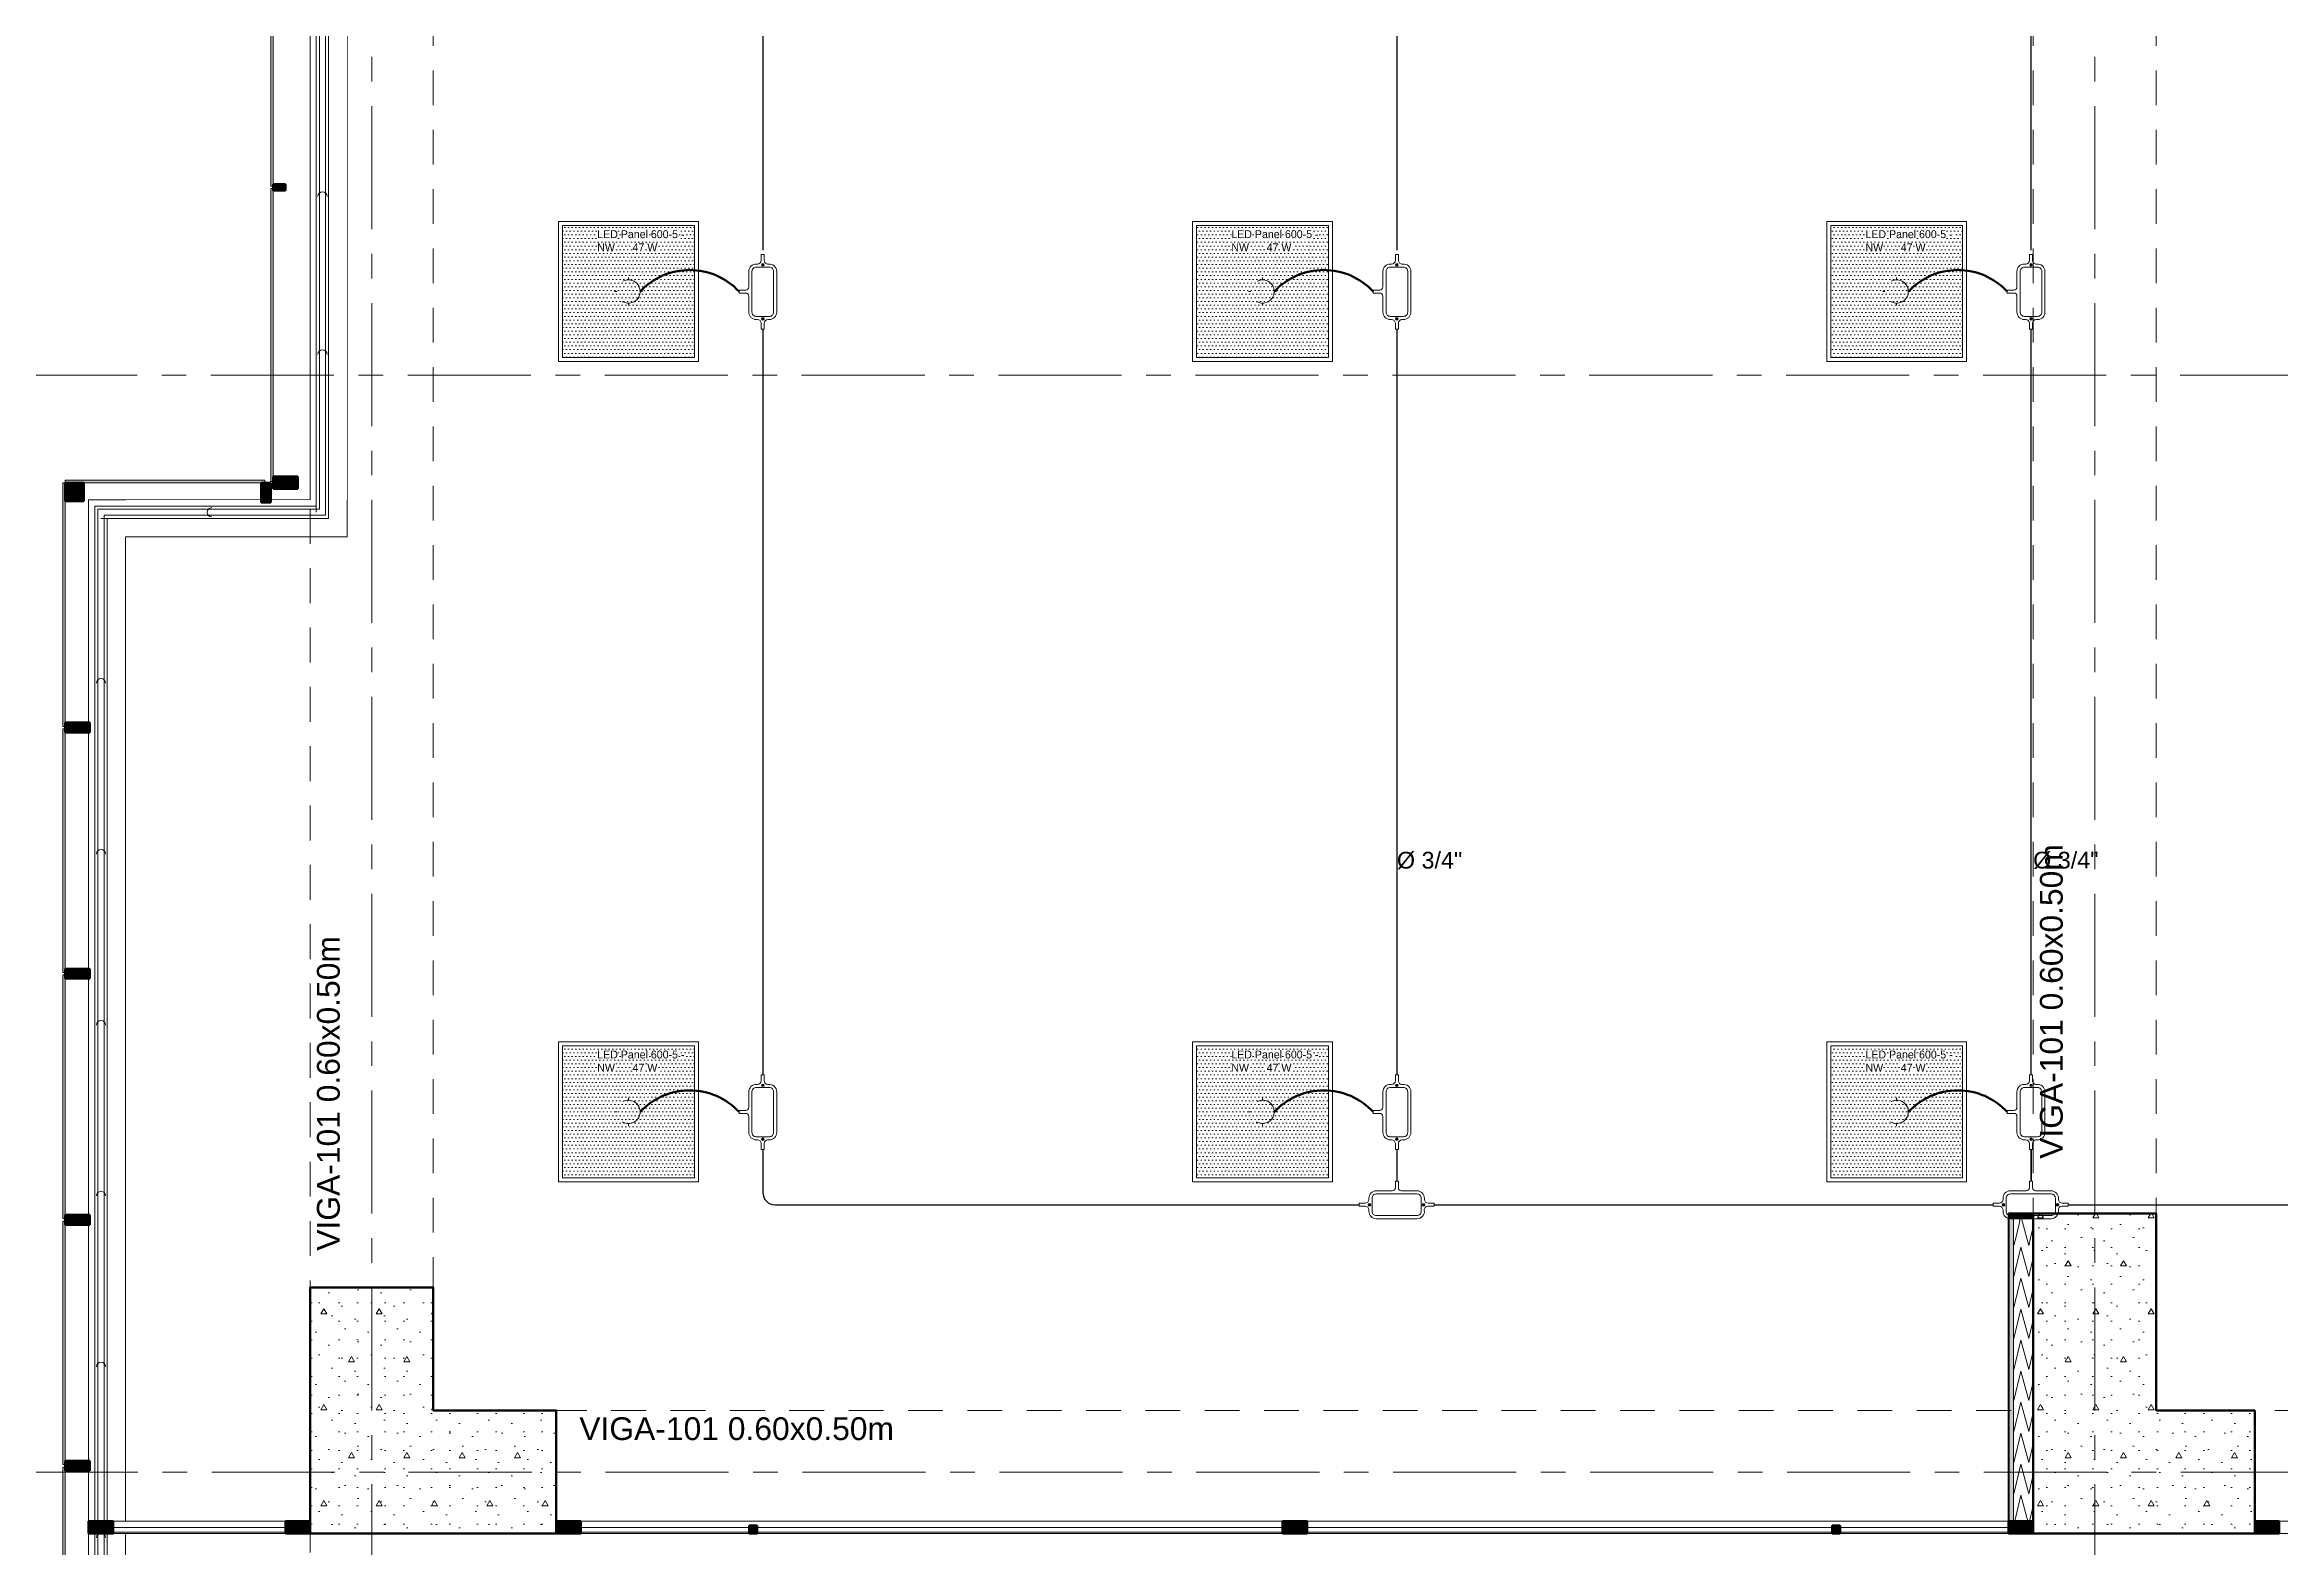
# Model space of a CAD drawing. Header units: inches. Extents: x -38 to 5698, y -33 to 92.
# Drawn here: x 285.49 to 294.57, y 29.65 to 35.75 of the extents above; entities that cross this region are included whole.
import ezdxf
from ezdxf.lldxf.tags import DXFTag

# ---------------------------------------------------------------- set-up
doc = ezdxf.new("R2010")
doc.units = ezdxf.units.IN
doc.header["$MEASUREMENT"] = 0
doc.set_wipeout_variables(frame=1)
for name, pattern in [('CONTINUA', [0]), ('DASHED', [0.75, 0.5, -0.25]), ('Hidden Line', [0.195611, 0.141111, -0.0545]), ('Punto & Raya', [0.65, 0.5, -0.075, 0, -0.075]), ('Wipeout_Contour', [1, 0, -1])]:
    doc.linetypes.add(name, pattern=pattern)
for name, color, linetype in [('02 _ ARQ _ ALB _ Ejes Generales', 7, 'Continuous'), ('02 _ ARQ _ ZON _ Espacio.3D', 7, 'Continuous'), ('08 _ STR _ EXT _ 06 Columnas', 7, 'Continuous'), ('08 _ STR _ EXT _ 09 Vigas', 7, 'Continuous'), ('1TEXT', 8, 'Continuous'), ('Acabado - Muros', 7, 'Continuous'), ('Estructura - 04 MURO', 7, 'Continuous'), ('Interior - Escaleras & Barandillas', 7, 'Continuous'), ('Marcador - Secciones', 251, 'Continuous'), ('Notas - Etiquetas', 251, 'Continuous')]:
    doc.layers.add(name, color=color, linetype=linetype)
for name, color, linetype, lineweight in [('ALUMBRADO_CONDUIT', 30, 'CONDUIT1', 30), ('Bancas', 1, 'Continuous', 13), ('CABLEADO EXT.', 3, 'PVCSUBT', 30), ('Luminarias', 5, 'Continuous', 20), ('Simb_Alumbrado', 140, 'CONTINUA', 30)]:
    doc.layers.add(name, color=color, linetype=linetype, lineweight=lineweight)
doc.styles.add('Arial', font='arial.ttf')
doc.styles.add('Estilo_Generado_4', font='swisse.ttf')
doc.styles.add('{18b73a54-fa43-428c-adcb-c1c7bbdf2c84}', font='Simplex.shx')
tags = doc.linetypes.add('CONDUIT1', pattern='A,1,-0.19772,["con",{18b73a54-fa43-428c-adcb-c1c7bbdf2c84},S=0.2,R=0,X=0,Y=-0.065594],-0.593642', length=1.791362).pattern_tags.tags
tags[6] = DXFTag(74, 10)
tags = doc.linetypes.add('PVCSUBT', pattern='A,0.6,-0.3,0.6,-0.075691,["PVC",Standard,S=0.2,R=0,X=0,Y=-0.093724],-0.621005', length=2.196696).pattern_tags.tags
tags[10] = DXFTag(74, 10)
pattern_1 = [(0, (277.50004, 6e-09), (0, 0.3897114), [0.024375, -0.200625]), (0, (277.61254, 0.19486), (0, 0.3897114), [0.024375, -0.200625]), (60, (277.50004, 6e-09), (-0.3375, 0.1948557), [0.024375, -0.200625]), (60, (277.72504, 6e-09), (-0.3375, 0.1948557), [0.024375, -0.200625]), (120, (277.5244, 6e-09), (0.3375, 0.1948557), [0.024375, -0.200625]), (120, (277.7494, 6e-09), (0.3375, 0.1948557), [0.024375, -0.200625]), (0, (277.50004, 0.0375), (0, 0.075), [0, -0.075, 0, -0.1125]), (45, (277.53754, 0.0375), (-0.05303301, 0.05303301), [0, -0.05625, 0, -0.09375])]

# ---------------------------------------------------------------- blocks, each defined once
blk = doc.blocks.new('*X305', base_point=(2412.1771, 0))
at = {"layer": 'Estructura - 04 MURO', "color": 9, "linetype": 'Continuous', "lineweight": 5}
for p, q in [((2428.1763, 30.9006), (2428.1896, 30.9579)), ((2428.2116, 30.9359), (2428.2211, 30.9003)), ((2428.2362, 30.9002), (2428.2383, 30.909))]:
    blk.add_line(p, q, dxfattribs=at)
blk = doc.blocks.new('*X306', base_point=(2412.1771, 0))
at = {"layer": 'Estructura - 04 MURO', "color": 9, "linetype": 'Continuous', "lineweight": 5}
for p, q in [((2428.1896, 30.9577), (2428.1949, 30.9805)), ((2428.1996, 30.9804), (2428.2117, 30.9354)), ((2428.2382, 30.9086), (2428.2468, 30.9455))]:
    blk.add_line(p, q, dxfattribs=at)
blk = doc.blocks.new('*X307', base_point=(2412.1771, 0))
at = {"layer": 'Estructura - 04 MURO', "color": 9, "linetype": 'Continuous', "lineweight": 5}
for p, q in [((2428.167, 30.8781), (2428.1692, 30.87)), ((2428.1692, 30.87), (2428.1763, 30.9006)), ((2428.2211, 30.9003), (2428.2292, 30.87)), ((2428.2292, 30.87), (2428.2362, 30.9002)), ((2428.1692, 30.744), (2428.1971, 30.8639)), ((2428.1971, 30.8639), (2428.2292, 30.744)), ((2428.2292, 30.744), (2428.247, 30.8208)), ((2428.167, 30.7521), (2428.1692, 30.744)), ((2428.1692, 30.618), (2428.1971, 30.7379)), ((2428.1971, 30.7379), (2428.2292, 30.618)), ((2428.2292, 30.618), (2428.247, 30.6948)), ((2428.167, 30.6261), (2428.1692, 30.618)), ((2428.1692, 30.492), (2428.1971, 30.6119)), ((2428.1971, 30.6119), (2428.2292, 30.492)), ((2428.2292, 30.492), (2428.247, 30.5688)), ((2428.167, 30.5001), (2428.1692, 30.492)), ((2428.1692, 30.366), (2428.1971, 30.4859)), ((2428.1971, 30.4859), (2428.2292, 30.366)), ((2428.2292, 30.366), (2428.247, 30.4428)), ((2428.167, 30.3741), (2428.1692, 30.366)), ((2428.1692, 30.24), (2428.1971, 30.3599)), ((2428.1971, 30.3599), (2428.2292, 30.24)), ((2428.167, 30.2481), (2428.1692, 30.24)), ((2428.1692, 30.114), (2428.1971, 30.2339)), ((2428.1971, 30.2339), (2428.2292, 30.114)), ((2428.2292, 30.24), (2428.247, 30.3168)), ((2428.2292, 30.114), (2428.247, 30.1908)), ((2428.167, 30.1221), (2428.1692, 30.114)), ((2428.1692, 29.988), (2428.1971, 30.1079)), ((2428.1971, 30.1079), (2428.2292, 29.988)), ((2428.2292, 29.988), (2428.247, 30.0648)), ((2428.167, 29.9961), (2428.1692, 29.988)), ((2428.1692, 29.862), (2428.1971, 29.9819)), ((2428.1971, 29.9819), (2428.2292, 29.862)), ((2428.167, 29.8701), (2428.1692, 29.862)), ((2428.2292, 29.862), (2428.247, 29.9388)), ((2428.1725, 29.75), (2428.1971, 29.8559)), ((2428.1971, 29.8559), (2428.2255, 29.75)), ((2428.2325, 29.75), (2428.247, 29.8128))]:
    blk.add_line(p, q, dxfattribs=at)
blk = doc.blocks.new('*U270')
at = {"layer": 'Luminarias', "linetype": 'DASHED', "lineweight": 0, "ltscale": 0.05}
blk.add_lwpolyline([(0, -0.0045), (0, 0.0045)], dxfattribs=at)
blk = doc.blocks.new('*U271')
at = {"color": 0, "linetype": 'ByBlock', "lineweight": -2, "transparency": 16777216}
for p, rotation in [((-0.05, 0), 90), ((0, -0.05), 180), ((0.05, 0), 269.9999999999999)]:
    blk.add_blockref('*U270', p, dxfattribs=dict(at, rotation=rotation))
blk.add_blockref('*U270', (0, 0.05), dxfattribs=at)
blk = doc.blocks.new('PANEL LED 50W')
at = {"layer": 'Luminarias'}
h = blk.add_hatch(dxfattribs=at)
h.set_pattern_fill('DOTS', color=4, scale=0.009097)
h.set_pattern_definition([(0, (0, -2e-14), (0.0072206, 0.01444116), [0, -0.01444116])])
h.paths.add_polyline_path([(-0.2574, -0.2574), (0.2574, -0.2574), (0.2574, 0.2574), (-0.2574, 0.2574)])
h.paths.add_polyline_path([(-0.1296, 0.0974), (0.1849, 0.0974), (0.1849, 0.2469), (-0.1296, 0.2469)], flags=24)
at = {"layer": 'Luminarias', "color": 4, "lineweight": 0}
for points in [[(-0.2729, 0.2729), (0.2729, 0.2729), (0.2729, -0.2729), (-0.2729, -0.2729)], [(-0.2574, -0.2574), (0.2574, -0.2574), (0.2574, 0.2574), (-0.2574, 0.2574)]]:
    blk.add_lwpolyline(points, close=True, dxfattribs=at)
at = {"layer": 'Luminarias', "color": 4, "linetype": 'DASHED', "lineweight": 0, "ltscale": 0.01}
blk.add_circle((0, 0), 0.0455, dxfattribs=at)
at = {"color": 4}
blk.add_blockref('*U271', (0, 0), dxfattribs=at)
at = {"layer": 'Luminarias', "color": 4, "insert": (-0.1218, 0.2392), "char_height": 0.030929, "width": 0.382855, "attachment_point": 1}
blk.add_mtext('{\\Ftxt|c0;LED Panel 600-5 - NW      47 W}', dxfattribs=at)
blk = doc.blocks.new('lumin 47')
at = {"layer": 'ALUMBRADO_CONDUIT', "xscale": 1.041283452965173, "yscale": 1.041283452965173, "zscale": 1.041283452965173}
blk.add_blockref('PANEL LED 50W', (-76.251, 24.2433), dxfattribs=at)
blk = doc.blocks.new('oval t')
at = {"layer": 'Simb_Alumbrado', "lineweight": 13}
blk.add_lwpolyline([(0.0141, 0.0102, -0.414214), (0.0041, 0.0202), (0.0041, 0.0416), (-0.0056, 0.0416), (-0.0056, 0.0202, -0.414214), (-0.0156, 0.0102), (-0.0659, 0.0102, 0.414214), (-0.0899, -0.0138), (-0.0899, -0.0183, -0.414214), (-0.1019, -0.0303), (-0.1213, -0.0303), (-0.1213, -0.04), (-0.1016, -0.04, -0.451917), (-0.0897, -0.0535, 0.451917), (-0.0659, -0.0805), (0.0659, -0.0805, 0.414214), (0.0899, -0.0566), (0.0899, -0.0512, -0.398753), (0.1019, -0.0401), (0.1213, -0.0401), (0.1213, -0.0304), (0.1019, -0.0304, -0.368669), (0.0899, -0.0176), (0.0899, -0.0138, 0.414214), (0.0659, 0.0102), (0.0141, 0.0102)], format="xyb", dxfattribs=at)
blk.add_lwpolyline([(-0.0659, 0), (0.0659, 0, -0.414214), (0.0797, -0.0138), (0.0797, -0.0566, -0.414214), (0.0659, -0.0703), (-0.0659, -0.0703, -0.414214), (-0.0797, -0.0566), (-0.0797, -0.0138, -0.414214)], format="xyb", close=True, dxfattribs=at)
for points in [[(-0.0911, -0.0352), (-0.0828, -0.0352)], [(-0.0869, -0.031), (-0.0869, -0.0394)], [(0.0837, -0.0352), (0.0921, -0.0352)], [(0.0879, -0.031), (0.0879, -0.0394)]]:
    blk.add_lwpolyline(points, dxfattribs=at)
for centre in [(-0.0869, -0.0352), (0.0879, -0.0352)]:
    blk.add_circle(centre, 0.00419, dxfattribs=at)

msp = doc.modelspace()

# ---------------------------------------------------------------- hatches: boundary and pattern name
at = {"layer": '08 _ STR _ EXT _ 06 Columnas', "linetype": 'Continuous', "lineweight": 9}
h = msp.add_hatch(dxfattribs=at)
h.set_pattern_fill('HORMIGÓN_EN_MASA_0002', style=0, pattern_type=2)
h.set_pattern_definition(pattern_1)
h.paths.add_polyline_path([(294.47, 29.7), (294.47, 30.1999), (294.07, 30.2), (294.07, 31.0001), (293.57, 31.0002), (293.57, 29.7)])
h = msp.add_hatch(dxfattribs=at)
h.set_pattern_fill('HORMIGÓN_EN_MASA_0002', style=0, pattern_type=2)
h.set_pattern_definition(pattern_1)
h.paths.add_polyline_path([(287.57, 29.7), (287.57, 30.2), (287.07, 30.2), (287.07, 30.7), (286.57, 30.7), (286.57, 29.7)])
at = {"layer": 'Acabado - Muros', "linetype": 'Continuous', "lineweight": 9}
for points in [[(286.41, 36.365), (286.41, 35.175), (286.42, 35.175), (286.42, 36.365)], [(286.41, 35.165), (286.41, 33.975), (286.42, 33.975), (286.42, 35.165)], [(285.565, 33.97), (285.565, 32.98), (285.575, 32.98), (285.575, 33.97)], [(286.3857, 33.98), (285.575, 33.98), (285.575, 33.97), (286.3857, 33.97)], [(285.565, 32.97), (285.565, 31.98), (285.575, 31.98), (285.575, 32.97)], [(285.565, 31.97), (285.565, 30.98), (285.575, 30.98), (285.575, 31.97)], [(285.565, 30.97), (285.565, 29.98), (285.575, 29.98), (285.575, 30.97)], [(285.565, 29.97), (285.565, 28.98), (285.575, 28.98), (285.575, 29.97)]]:
    msp.add_hatch(color=250, dxfattribs=at).paths.add_polyline_path(points)
at = {"layer": 'Acabado - Muros', "linetype": 'Continuous', "lineweight": 0}
for points in [[(286.47, 35.1825), (286.42, 35.1825), (286.42, 35.1575), (286.47, 35.1575)], [(294.57, 29.7), (294.57, 29.75), (294.47, 29.75), (294.47, 29.7)]]:
    msp.add_hatch(color=254, dxfattribs=at).paths.add_polyline_path(points)
at = {"layer": 'Estructura - 04 MURO', "linetype": 'Continuous', "lineweight": 9}
for points in [[(293.47, 30.9807), (293.49, 30.9806), (293.47, 31.0007)], [(293.4896, 31.0006), (293.47, 31.0007), (293.4896, 30.9809)], [(293.47, 29.75), (293.49, 29.75), (293.49, 30.9806), (293.47, 30.9807)], [(293.4896, 30.9809), (293.4899, 30.9806), (293.5699, 30.9802), (293.57, 31.0002), (293.4896, 31.0006)]]:
    msp.add_hatch(color=252, dxfattribs=at).paths.add_polyline_path(points)

# ---------------------------------------------------------------- linework, layer by layer
at = {"layer": '02 _ ARQ _ ALB _ Ejes Generales', "color": 251, "linetype": 'Punto & Raya', "lineweight": 13}
for p, q in [((286.82, 45.9), (286.82, 2.05)), ((293.82, 45.9), (293.82, 2.05))]:
    msp.add_line(p, q, dxfattribs=at)
at = {"layer": '02 _ ARQ _ ZON _ Espacio.3D', "color": 254, "linetype": 'Continuous', "lineweight": 0, "flags": 128}
msp.add_lwpolyline([(286.72, 37.7), (286.72, 33.75), (285.82, 33.75), (285.8201, 29.75), (286.57, 29.7499), (286.57, 30.7), (287.07, 30.7), (287.07, 30.2), (287.57, 30.2), (287.57, 29.75), (293.57, 29.75), (293.57, 31.0002), (294.07, 31.0001), (294.07, 30.2), (294.47, 30.1999), (294.47, 29.75), (300.57, 29.75), (300.57, 30.8002), (301.07, 30.8001), (301.07, 30.2), (301.67, 30.1999), (301.67, 29.75), (304.67, 29.75), (304.67, 39.7505)], dxfattribs=at)
msp.add_lwpolyline([(294.47, 29.7), (285.82, 29.7), (285.82, 26.6), (295.5202, 26.6), (295.5202, 29.7)], close=True, dxfattribs=at)
at = {"layer": '08 _ STR _ EXT _ 06 Columnas', "color": 7, "linetype": 'Continuous', "lineweight": 80, "flags": 128}
for points in [[(294.47, 29.7), (293.57, 29.7), (293.57, 31.0002), (294.07, 31.0001), (294.07, 30.2), (294.47, 30.1999)], [(287.57, 29.7), (286.57, 29.7), (286.57, 30.7), (287.07, 30.7), (287.07, 30.2), (287.57, 30.2)]]:
    msp.add_lwpolyline(points, close=True, dxfattribs=at)
at = {"layer": '08 _ STR _ EXT _ 09 Vigas', "color": 251, "linetype": 'Hidden Line', "lineweight": 13}
for p, q in [((287.07, 30.2), (287.07, 39.4)), ((293.57, 30.2), (293.57, 39.4)), ((294.07, 30.2), (294.07, 39.4)), ((287.07, 30.2), (293.57, 30.2)), ((294.07, 30.2), (300.57, 30.2)), ((287.07, 17.4), (287.07, 29.7)), ((287.07, 29.7), (321.57, 29.7)), ((293.57, 17.4), (293.57, 29.7)), ((294.07, 17.4), (294.07, 29.7))]:
    msp.add_line(p, q, dxfattribs=at)
at = {"layer": 'Acabado - Muros', "color": 7, "linetype": 'Continuous', "lineweight": 60}
for p, q in [((286.42, 35.1825), (286.42, 35.1575)), ((286.47, 35.1825), (286.42, 35.1825)), ((286.47, 35.1575), (286.42, 35.1575)), ((286.47, 35.1825), (286.47, 35.1575)), ((285.575, 33.97), (285.575, 33.895)), ((285.65, 33.97), (285.575, 33.97)), ((286.4107, 33.97), (286.3707, 33.97)), ((286.52, 33.995), (286.42, 33.995)), ((285.575, 32.995), (285.575, 32.955)), ((285.575, 31.995), (285.575, 31.955)), ((285.575, 30.995), (285.575, 30.955)), ((285.575, 29.995), (285.575, 29.955)), ((286.57, 29.75), (286.57, 29.7)), ((287.57, 29.75), (287.57, 29.7)), ((293.57, 29.75), (293.57, 29.7)), ((294.57, 29.75), (294.47, 29.75)), ((294.47, 29.75), (294.47, 29.7)), ((294.57, 29.7), (294.47, 29.7)), ((294.57, 29.75), (294.57, 29.7))]:
    msp.add_line(p, q, dxfattribs=at)
at = {"layer": 'Acabado - Muros', "color": 7, "linetype": 'Continuous', "lineweight": 13, "flags": 128}
for points in [[(286.41, 36.365), (286.42, 36.365), (286.42, 35.175), (286.41, 35.175)], [(286.41, 35.165), (286.42, 35.165), (286.42, 33.975), (286.41, 33.975)], [(285.565, 32.97), (285.575, 32.97), (285.575, 31.98), (285.565, 31.98)], [(285.565, 31.97), (285.575, 31.97), (285.575, 30.98), (285.565, 30.98)], [(285.565, 30.97), (285.575, 30.97), (285.575, 29.98), (285.565, 29.98)], [(285.565, 29.97), (285.575, 29.97), (285.575, 28.98), (285.565, 28.98)]]:
    msp.add_lwpolyline(points, close=True, dxfattribs=at)
for points in [[(285.575, 33.98), (285.575, 32.98), (285.565, 32.98), (285.565, 33.97)], [(285.565, 33.97), (286.3857, 33.97)], [(285.575, 33.98), (286.3857, 33.98), (286.3857, 33.97)]]:
    msp.add_lwpolyline(points, dxfattribs=at)
at = {"layer": 'ALUMBRADO_CONDUIT', "color": 30, "lineweight": 30, "ltscale": 0.4, "true_color": 0xf26722}
for p, q in [((288.4088, 37.9179), (288.4088, 34.9147)), ((293.5612, 37.9273), (293.5612, 34.9147)), ((290.985, 37.851), (290.985, 34.9147)), ((288.4088, 34.5938), (288.4089, 31.5645)), ((290.985, 34.5938), (290.9851, 31.5645)), ((293.5612, 34.5938), (293.5612, 31.5645)), ((288.4088, 31.2603), (288.4088, 31.0858)), ((288.4089, 31.2603), (288.4089, 31.1321)), ((290.985, 31.2603), (290.985, 31.1359)), ((290.9851, 31.2603), (290.9851, 31.1321)), ((293.5612, 31.2603), (293.5612, 31.1359)), ((293.5613, 31.2603), (293.5613, 31.1321)), ((288.4588, 31.0358), (290.8319, 31.0358)), ((291.1361, 31.0358), (293.4081, 31.0358)), ((293.7123, 31.0358), (295.9843, 31.0358))]:
    msp.add_line(p, q, dxfattribs=at)
msp.add_arc((288.4588, 31.0858), 0.05, 180, 270, dxfattribs=at)
at = {"layer": 'CABLEADO EXT.', "color": 3, "lineweight": 80}
for centre in [(288.1115, 34.5597), (290.6877, 34.5597), (293.2639, 34.5597), (288.1115, 31.2262), (290.6877, 31.2262), (293.2639, 31.2262)]:
    msp.add_arc(centre, 0.2747, 42.972, 137.028, dxfattribs=at)
at = {"layer": 'Estructura - 04 MURO', "color": 143, "linetype": 'Continuous', "lineweight": 5}
for p, q in [((293.5699, 30.9802), (293.4899, 30.9806)), ((293.49, 30.9806), (293.49, 29.75))]:
    msp.add_line(p, q, dxfattribs=at)
at = {"layer": 'Estructura - 04 MURO', "color": 7, "linetype": 'Continuous', "lineweight": 40, "flags": 128}
for points in [[(293.57, 31.0002), (293.47, 31.0007)], [(293.57, 31.0002), (293.5699, 30.9802)], [(293.47, 29.75), (293.49, 29.75)]]:
    msp.add_lwpolyline(points, dxfattribs=at)
at = {"layer": 'Estructura - 04 MURO', "color": 143, "linetype": 'Continuous', "lineweight": 5, "flags": 128}
for points in [[(293.5699, 30.9802), (293.5695, 30.9002)], [(293.49, 29.75), (293.57, 29.75)]]:
    msp.add_lwpolyline(points, dxfattribs=at)

# ---------------------------------------------------------------- block references
for p in [(364.1141, 10.5037), (366.6902, 10.5037), (369.2664, 10.5037), (364.1141, 7.1702), (366.6902, 7.1702), (369.2664, 7.1702)]:
    msp.add_blockref('lumin 47', p)
at = {"layer": 'Bancas', "color": 252, "true_color": 0x939598, "xscale": -1.253906979044094, "yscale": 1.253906979044094, "zscale": 1.253906979044094, "rotation": 90}
for p in [(288.3647, 34.7459), (290.9408, 34.7459), (293.517, 34.7459), (288.3647, 31.4124), (290.9408, 31.4124), (293.517, 31.4124)]:
    msp.add_blockref('oval t', p, dxfattribs=at)
at = {"layer": 'Bancas', "color": 252, "true_color": 0x939598, "xscale": -1.253906979044094, "yscale": 1.253906979044094, "zscale": 1.253906979044094}
for p in [(290.984, 31.08), (293.5602, 31.08)]:
    msp.add_blockref('oval t', p, dxfattribs=at)
at = {"layer": 'Estructura - 04 MURO', "color": 7, "lineweight": 80}
for name in ['*X306', '*X307', '*X305']:
    msp.add_blockref(name, (277.5, 0), dxfattribs=at)

# ---------------------------------------------------------------- texts
at = {"layer": '1TEXT', "color": 50, "linetype": 'Continuous', "style": 'Arial'}
for p in [(290.985, 32.4022), (293.57, 32.4026)]:
    msp.add_text('%%C 3/4"', height=0.06788, rotation=0, dxfattribs=at).set_placement(p)
at = {"layer": 'Notas - Etiquetas', "color": 8, "linetype": 'Continuous', "lineweight": 13, "char_height": 0.0925, "attachment_point": 1, "rotation": 90, "style": 'Estilo_Generado_4'}
for insert in [(293.5976, 31.2226), (286.5976, 30.8492)]:
    msp.add_mtext('\\A1;{\\pql;\\fSwis721 Ex BT|b0|i0|c0|p34;VIGA-101\\fSwis721 Ex BT|b0|i0|c0|p34; \\fSwis721 Ex BT|b0|i0|c0|p34;0.60\\fSwis721 Ex BT|b0|i0|c0|p34;x\\fSwis721 Ex BT|b0|i0|c0|p34;0.50\\fSwis721 Ex BT|b0|i0|c0|p34;m}', dxfattribs=dict(at, insert=insert))
at = {"layer": 'Notas - Etiquetas', "color": 8, "linetype": 'Continuous', "lineweight": 13, "insert": (287.6634, 30.1724), "char_height": 0.0925, "attachment_point": 1, "style": 'Estilo_Generado_4'}
msp.add_mtext('\\A1;{\\pql;\\fSwis721 Ex BT|b0|i0|c0|p34;VIGA-101\\fSwis721 Ex BT|b0|i0|c0|p34; \\fSwis721 Ex BT|b0|i0|c0|p34;0.60\\fSwis721 Ex BT|b0|i0|c0|p34;x\\fSwis721 Ex BT|b0|i0|c0|p34;0.50\\fSwis721 Ex BT|b0|i0|c0|p34;m}', dxfattribs=at)

# ---------------------------------------------------------------- next in the draw order: wipeouts: each hides what was drawn before it
at = {"color": 254, "linetype": 'Wipeout_Contour', "lineweight": 0, "ltscale": 14544.697771}
msp.add_wipeout([(288.37, 29.75), (288.37, 29.733), (288.3865, 29.733), (288.3865, 29.7), (290.52, 29.7), (290.52, 29.75)], dxfattribs=at).dxf.layer = 'Acabado - Muros'
at = {"color": 254, "linetype": 'Wipeout_Contour', "lineweight": 0, "ltscale": 14560.461279}
msp.add_wipeout([(292.77, 29.75), (290.62, 29.75), (290.62, 29.7), (292.7535, 29.7), (292.7535, 29.733), (292.77, 29.733)], dxfattribs=at).dxf.layer = 'Acabado - Muros'
at = {"color": 254, "linetype": 'Wipeout_Contour', "lineweight": 0, "ltscale": 7261.558339}
msp.add_wipeout([(285.82, 33.9), (285.67, 33.9), (285.82, 33.75)], dxfattribs=at).dxf.layer = 'Estructura - 04 MURO'

# ---------------------------------------------------------------- next in the draw order: wipeouts: each hides what was drawn before it
at = {"color": 254, "linetype": 'Wipeout_Contour', "lineweight": 0, "ltscale": 14536.994851}
msp.add_wipeout([(287.67, 29.75), (287.67, 29.7), (288.3535, 29.7), (288.3535, 29.733), (288.37, 29.733), (288.37, 29.75)], dxfattribs=at).dxf.layer = 'Acabado - Muros'
at = {"color": 254, "linetype": 'Wipeout_Contour', "lineweight": 0, "ltscale": 14568.164216}
msp.add_wipeout([(293.47, 29.75), (292.77, 29.75), (292.77, 29.733), (292.7865, 29.733), (292.7865, 29.7), (293.47, 29.7)], dxfattribs=at).dxf.layer = 'Acabado - Muros'
at = {"color": 254, "linetype": 'Wipeout_Contour', "lineweight": 0, "ltscale": 7262.392186}
msp.add_wipeout([(285.82, 33.75), (285.67, 33.9), (285.67, 33.75)], dxfattribs=at).dxf.layer = 'Estructura - 04 MURO'

# ---------------------------------------------------------------- next in the draw order: hatches: boundary and pattern name
at = {"layer": 'Acabado - Muros', "linetype": 'Continuous', "lineweight": 13}
msp.add_hatch(color=253, dxfattribs=at).paths.add_polyline_path([(285.65, 33.97), (285.575, 33.97), (285.575, 33.895), (285.65, 33.895)])

# ---------------------------------------------------------------- next in the draw order: linework, layer by layer
at = {"layer": 'Acabado - Muros', "color": 7, "linetype": 'Continuous', "lineweight": 60}
for p, q in [((285.65, 33.97), (285.65, 33.895)), ((285.65, 33.895), (285.575, 33.895))]:
    msp.add_line(p, q, dxfattribs=at)
at = {"layer": 'Acabado - Muros', "color": 251, "linetype": 'Continuous', "lineweight": 13, "flags": 128}
for points in [[(290.52, 29.75), (287.67, 29.75)], [(288.3535, 29.7), (287.67, 29.7)], [(290.52, 29.7), (288.3865, 29.7)], [(293.47, 29.75), (290.62, 29.75)], [(292.7535, 29.7), (290.62, 29.7)], [(293.47, 29.7), (292.7865, 29.7)]]:
    msp.add_lwpolyline(points, dxfattribs=at)
at = {"layer": 'Estructura - 04 MURO', "color": 7, "linetype": 'Continuous', "lineweight": 13, "flags": 128}
msp.add_lwpolyline([(285.67, 33.9), (286.57, 33.9)], dxfattribs=at)
at = {"layer": 'Interior - Escaleras & Barandillas', "color": 161, "linetype": 'Continuous', "lineweight": 13}
for p, q in [((285.695, 33.875), (285.695, 33.825)), ((285.745, 33.825), (285.7325, 33.825)), ((285.745, 33.8), (285.745, 33.825))]:
    msp.add_line(p, q, dxfattribs=at)

# ---------------------------------------------------------------- next in the draw order: wipeouts: each hides what was drawn before it
at = {"color": 254, "linetype": 'Wipeout_Contour', "lineweight": 0, "ltscale": 9682.371993}
msp.add_wipeout([(285.67, 33.75), (285.67, 22.7114), (285.82, 22.7114), (285.82, 33.75)], dxfattribs=at).dxf.layer = 'Estructura - 04 MURO'

# ---------------------------------------------------------------- next in the draw order: hatches: boundary and pattern name
at = {"layer": 'Acabado - Muros', "linetype": 'Continuous', "lineweight": 0}
for points in [[(285.675, 32.995), (285.575, 32.995), (285.575, 32.955), (285.675, 32.955)], [(285.675, 31.995), (285.575, 31.995), (285.575, 31.955), (285.675, 31.955)], [(285.675, 30.995), (285.575, 30.995), (285.575, 30.955), (285.675, 30.955)], [(285.675, 29.995), (285.575, 29.995), (285.575, 29.955), (285.675, 29.955)]]:
    msp.add_hatch(color=254, dxfattribs=at).paths.add_polyline_path(points)

# ---------------------------------------------------------------- next in the draw order: linework, layer by layer
at = {"layer": '02 _ ARQ _ ALB _ Ejes Generales', "color": 251, "linetype": 'Punto & Raya', "lineweight": 13}
msp.add_line((333.07, 29.95), (282.3454, 29.95), dxfattribs=at)
at = {"layer": 'Acabado - Muros', "color": 7, "linetype": 'Continuous', "lineweight": 60}
for p, q in [((285.675, 32.995), (285.575, 32.995)), ((285.675, 32.995), (285.675, 32.955)), ((285.675, 32.955), (285.575, 32.955)), ((285.675, 31.995), (285.575, 31.995)), ((285.675, 31.995), (285.675, 31.955)), ((285.675, 31.955), (285.575, 31.955)), ((285.675, 30.995), (285.575, 30.995)), ((285.675, 30.995), (285.675, 30.955)), ((285.675, 30.955), (285.575, 30.955)), ((285.675, 29.995), (285.575, 29.995)), ((285.675, 29.995), (285.675, 29.955)), ((285.675, 29.955), (285.575, 29.955)), ((285.67, 29.75), (285.67, 29.7))]:
    msp.add_line(p, q, dxfattribs=at)
at = {"layer": 'Estructura - 04 MURO', "color": 7, "linetype": 'Continuous', "lineweight": 13, "flags": 128}
for points in [[(285.67, 33.9), (285.67, 22.7114)], [(285.82, 22.7114), (285.82, 33.75)]]:
    msp.add_lwpolyline(points, dxfattribs=at)
at = {"layer": 'Interior - Escaleras & Barandillas', "color": 161, "linetype": 'Continuous', "lineweight": 13}
for p, q in [((285.695, 33.825), (285.695, 33.7875)), ((285.695, 33.7875), (285.695, 11.6504)), ((285.7075, 33.8625), (285.7075, 11.6306)), ((285.7325, 11.6203), (285.7325, 33.8375)), ((285.745, 33.7875), (285.745, 33.8)), ((285.745, 11.6504), (285.745, 33.7875))]:
    msp.add_line(p, q, dxfattribs=at)
at = {"layer": 'Interior - Escaleras & Barandillas', "color": 161, "linetype": 'Continuous', "lineweight": 13, "flags": 128}
for points in [[(285.7388, 33.1555, 1), (285.7013, 33.1555, 1)], [(285.7388, 32.4609, 1), (285.7013, 32.4609, 1)], [(285.7388, 31.7664, 1), (285.7013, 31.7664, 1)], [(285.7388, 31.0719, 1), (285.7013, 31.0719, 1)], [(285.7388, 30.3774, 1), (285.7013, 30.3774, 1)], [(285.7388, 29.6829, 1), (285.7013, 29.6829, 1)]]:
    msp.add_lwpolyline(points, format="xyb", dxfattribs=at)

# ---------------------------------------------------------------- next in the draw order: wipeouts: each hides what was drawn before it
at = {"color": 254, "linetype": 'Wipeout_Contour', "lineweight": 0, "ltscale": 9697.249837}
msp.add_wipeout([(288.3865, 29.705), (290.52, 29.705), (290.52, 29.725), (288.3865, 29.725)], dxfattribs=at).dxf.layer = 'Acabado - Muros'
at = {"color": 254, "linetype": 'Wipeout_Contour', "lineweight": 0, "ltscale": 9711.948743}
msp.add_wipeout([(292.7865, 29.705), (293.47, 29.705), (293.47, 29.725), (292.7865, 29.725)], dxfattribs=at).dxf.layer = 'Acabado - Muros'
at = {"color": 254, "linetype": 'Wipeout_Contour', "lineweight": 0, "ltscale": 7264.258103}
msp.add_wipeout([(286.72, 33.9), (286.57, 33.9), (286.72, 33.75)], dxfattribs=at).dxf.layer = 'Estructura - 04 MURO'

# ---------------------------------------------------------------- next in the draw order: hatches: boundary and pattern name
at = {"layer": 'Acabado - Muros', "linetype": 'Continuous', "lineweight": 0}
msp.add_hatch(color=254, dxfattribs=at).paths.add_polyline_path([(293.47, 29.7), (293.57, 29.7), (293.57, 29.75), (293.47, 29.75)])

# ---------------------------------------------------------------- next in the draw order: linework, layer by layer
at = {"layer": 'Acabado - Muros', "color": 7, "linetype": 'Continuous', "lineweight": 60}
for p, q in [((290.52, 29.75), (290.52, 29.7)), ((293.57, 29.75), (293.47, 29.75)), ((293.47, 29.75), (293.47, 29.7)), ((293.57, 29.7), (293.47, 29.7))]:
    msp.add_line(p, q, dxfattribs=at)
at = {"layer": 'Acabado - Muros', "color": 7, "linetype": 'Continuous', "lineweight": 13, "flags": 128}
for points in [[(288.3865, 29.705), (288.3865, 29.725), (290.52, 29.725), (290.52, 29.705)], [(292.7865, 29.705), (292.7865, 29.725), (293.47, 29.725), (293.47, 29.705)]]:
    msp.add_lwpolyline(points, close=True, dxfattribs=at)
at = {"layer": 'Estructura - 04 MURO', "color": 7, "linetype": 'Continuous', "lineweight": 40}
msp.add_line((293.47, 31.0007), (293.47, 29.75), dxfattribs=at)

# ---------------------------------------------------------------- next in the draw order: wipeouts: each hides what was drawn before it
at = {"color": 254, "linetype": 'Wipeout_Contour', "lineweight": 0, "ltscale": 9683.918324}
msp.add_wipeout([(285.77, 29.7), (286.47, 29.7), (286.47, 29.75), (285.77, 29.75)], dxfattribs=at).dxf.layer = 'Acabado - Muros'
at = {"color": 254, "linetype": 'Wipeout_Contour', "lineweight": 0, "ltscale": 7265.091956}
msp.add_wipeout([(286.57, 33.9), (286.57, 33.75), (286.72, 33.75)], dxfattribs=at).dxf.layer = 'Estructura - 04 MURO'

# ---------------------------------------------------------------- next in the draw order: linework, layer by layer
at = {"layer": 'Acabado - Muros', "color": 251, "linetype": 'Continuous', "lineweight": 13, "flags": 128}
for points in [[(286.47, 29.75), (285.77, 29.75)], [(286.47, 29.7), (285.77, 29.7)]]:
    msp.add_lwpolyline(points, dxfattribs=at)
at = {"layer": 'Estructura - 04 MURO', "color": 7, "linetype": 'Continuous', "lineweight": 13, "flags": 128}
msp.add_lwpolyline([(286.72, 33.75), (286.72, 37.7)], dxfattribs=at)

# ---------------------------------------------------------------- next in the draw order: wipeouts: each hides what was drawn before it
at = {"color": 254, "linetype": 'Wipeout_Contour', "lineweight": 0, "ltscale": 9691.484277}
msp.add_wipeout([(287.67, 29.705), (288.3535, 29.705), (288.3535, 29.725), (287.67, 29.725)], dxfattribs=at).dxf.layer = 'Acabado - Muros'
at = {"color": 254, "linetype": 'Wipeout_Contour', "lineweight": 0, "ltscale": 9706.183167}
msp.add_wipeout([(290.62, 29.705), (292.7535, 29.705), (292.7535, 29.725), (290.62, 29.725)], dxfattribs=at).dxf.layer = 'Acabado - Muros'
at = {"color": 254, "linetype": 'Wipeout_Contour', "lineweight": 0, "ltscale": 9684.433546}
msp.add_wipeout([(285.82, 33.75), (286.57, 33.75), (286.57, 33.9), (285.82, 33.9)], dxfattribs=at).dxf.layer = 'Estructura - 04 MURO'

# ---------------------------------------------------------------- next in the draw order: hatches: boundary and pattern name
at = {"layer": 'Acabado - Muros', "linetype": 'Continuous', "lineweight": 0}
for points in [[(286.3707, 33.89), (286.4107, 33.89), (286.4107, 33.97), (286.3707, 33.97)], [(286.52, 33.995), (286.42, 33.995), (286.42, 33.945), (286.52, 33.945)], [(287.67, 29.7), (287.67, 29.75), (287.57, 29.75), (287.57, 29.7)], [(288.3535, 29.733), (288.3535, 29.7), (288.3865, 29.7), (288.3865, 29.733)], [(290.52, 29.75), (290.52, 29.7), (290.62, 29.7), (290.62, 29.75)], [(292.7535, 29.733), (292.7535, 29.7), (292.7865, 29.7), (292.7865, 29.733)]]:
    msp.add_hatch(color=254, dxfattribs=at).paths.add_polyline_path(points)

# ---------------------------------------------------------------- next in the draw order: linework, layer by layer
at = {"layer": 'Acabado - Muros', "color": 7, "linetype": 'Continuous', "lineweight": 60}
for p, q in [((286.3707, 33.97), (286.3707, 33.89)), ((286.4107, 33.97), (286.4107, 33.89)), ((286.42, 33.995), (286.42, 33.945)), ((286.52, 33.995), (286.52, 33.945)), ((286.4107, 33.89), (286.3707, 33.89)), ((286.52, 33.945), (286.42, 33.945)), ((287.67, 29.75), (287.57, 29.75)), ((287.67, 29.7), (287.57, 29.7)), ((287.67, 29.75), (287.67, 29.7)), ((288.3535, 29.733), (288.3535, 29.7)), ((288.3865, 29.733), (288.3535, 29.733)), ((288.3865, 29.7), (288.3535, 29.7)), ((288.3865, 29.733), (288.3865, 29.7)), ((290.62, 29.75), (290.52, 29.75)), ((290.62, 29.7), (290.52, 29.7)), ((290.62, 29.75), (290.62, 29.7)), ((292.7535, 29.733), (292.7535, 29.7)), ((292.7865, 29.733), (292.7535, 29.733)), ((292.7865, 29.7), (292.7535, 29.7)), ((292.7865, 29.733), (292.7865, 29.7))]:
    msp.add_line(p, q, dxfattribs=at)
at = {"layer": 'Acabado - Muros', "color": 7, "linetype": 'Continuous', "lineweight": 13, "flags": 128}
for points in [[(287.67, 29.705), (287.67, 29.725), (288.3535, 29.725), (288.3535, 29.705)], [(290.62, 29.705), (290.62, 29.725), (292.7535, 29.725), (292.7535, 29.705)]]:
    msp.add_lwpolyline(points, close=True, dxfattribs=at)
at = {"layer": 'Estructura - 04 MURO', "color": 7, "linetype": 'Continuous', "lineweight": 13, "flags": 128}
msp.add_lwpolyline([(285.82, 33.75), (286.72, 33.75)], dxfattribs=at)
at = {"layer": 'Interior - Escaleras & Barandillas', "color": 161, "linetype": 'Continuous', "lineweight": 13}
for p, q in [((285.72, 33.825), (286.645, 33.825)), ((285.7325, 33.8375), (286.6325, 33.8375))]:
    msp.add_line(p, q, dxfattribs=at)
at = {"layer": 'Interior - Escaleras & Barandillas', "color": 161, "linetype": 'Continuous', "lineweight": 13, "flags": 128}
msp.add_lwpolyline([(286.17, 33.8687, 1), (286.17, 33.8312)], format="xyb", dxfattribs=at)

# ---------------------------------------------------------------- next in the draw order: wipeouts: each hides what was drawn before it
at = {"color": 254, "linetype": 'Wipeout_Contour', "lineweight": 0, "ltscale": 9683.917832}
msp.add_wipeout([(285.77, 29.705), (286.47, 29.705), (286.47, 29.725), (285.77, 29.725)], dxfattribs=at).dxf.layer = 'Acabado - Muros'
at = {"color": 254, "linetype": 'Wipeout_Contour', "lineweight": 0, "ltscale": 9686.349918}
msp.add_wipeout([(286.72, 33.9), (286.72, 37.7), (286.57, 37.7), (286.57, 33.9)], dxfattribs=at).dxf.layer = 'Estructura - 04 MURO'

# ---------------------------------------------------------------- next in the draw order: hatches: boundary and pattern name
at = {"layer": 'Acabado - Muros', "linetype": 'Continuous', "lineweight": 0}
for points in [[(285.77, 29.7), (285.77, 29.75), (285.67, 29.75), (285.67, 29.7)], [(286.47, 29.7), (286.57, 29.7), (286.57, 29.75), (286.47, 29.75)]]:
    msp.add_hatch(color=254, dxfattribs=at).paths.add_polyline_path(points)

# ---------------------------------------------------------------- next in the draw order: linework, layer by layer
at = {"layer": '08 _ STR _ EXT _ 09 Vigas', "color": 251, "linetype": 'Hidden Line', "lineweight": 13}
msp.add_line((286.57, 7.2), (286.57, 39.9), dxfattribs=at)
at = {"layer": 'Acabado - Muros', "color": 7, "linetype": 'Continuous', "lineweight": 60}
for p, q in [((285.77, 29.75), (285.67, 29.75)), ((285.77, 29.7), (285.67, 29.7)), ((285.77, 29.75), (285.77, 29.7)), ((286.47, 29.75), (286.47, 29.7)), ((286.57, 29.75), (286.47, 29.75)), ((286.57, 29.7), (286.47, 29.7))]:
    msp.add_line(p, q, dxfattribs=at)
at = {"layer": 'Acabado - Muros', "color": 7, "linetype": 'Continuous', "lineweight": 13, "flags": 128}
msp.add_lwpolyline([(285.77, 29.705), (285.77, 29.725), (286.47, 29.725), (286.47, 29.705)], close=True, dxfattribs=at)
at = {"layer": 'Estructura - 04 MURO', "color": 7, "linetype": 'Continuous', "lineweight": 13, "flags": 128}
msp.add_lwpolyline([(286.57, 37.7), (286.57, 33.9)], dxfattribs=at)
at = {"layer": 'Interior - Escaleras & Barandillas', "color": 161, "linetype": 'Continuous', "lineweight": 13}
for p, q in [((286.595, 37.7), (286.595, 33.85)), ((286.6075, 37.7), (286.6075, 33.8625)), ((286.6325, 33.8375), (286.6325, 37.7)), ((286.645, 33.825), (286.645, 37.7)), ((286.595, 33.875), (285.695, 33.875)), ((286.6075, 33.8625), (285.7075, 33.8625))]:
    msp.add_line(p, q, dxfattribs=at)
at = {"layer": 'Interior - Escaleras & Barandillas', "color": 161, "linetype": 'Continuous', "lineweight": 13, "flags": 128}
for points in [[(286.6388, 35.1333, 1), (286.6013, 35.1333, 1)], [(286.6388, 34.4916, 1), (286.6013, 34.4916, 1)]]:
    msp.add_lwpolyline(points, format="xyb", dxfattribs=at)
at = {"layer": 'Marcador - Secciones', "color": 251, "linetype": 'Punto & Raya', "lineweight": 13}
msp.add_line((282.1667, 34.4067), (333.4403, 34.4067), dxfattribs=at)

doc.saveas('drawing.dxf')
